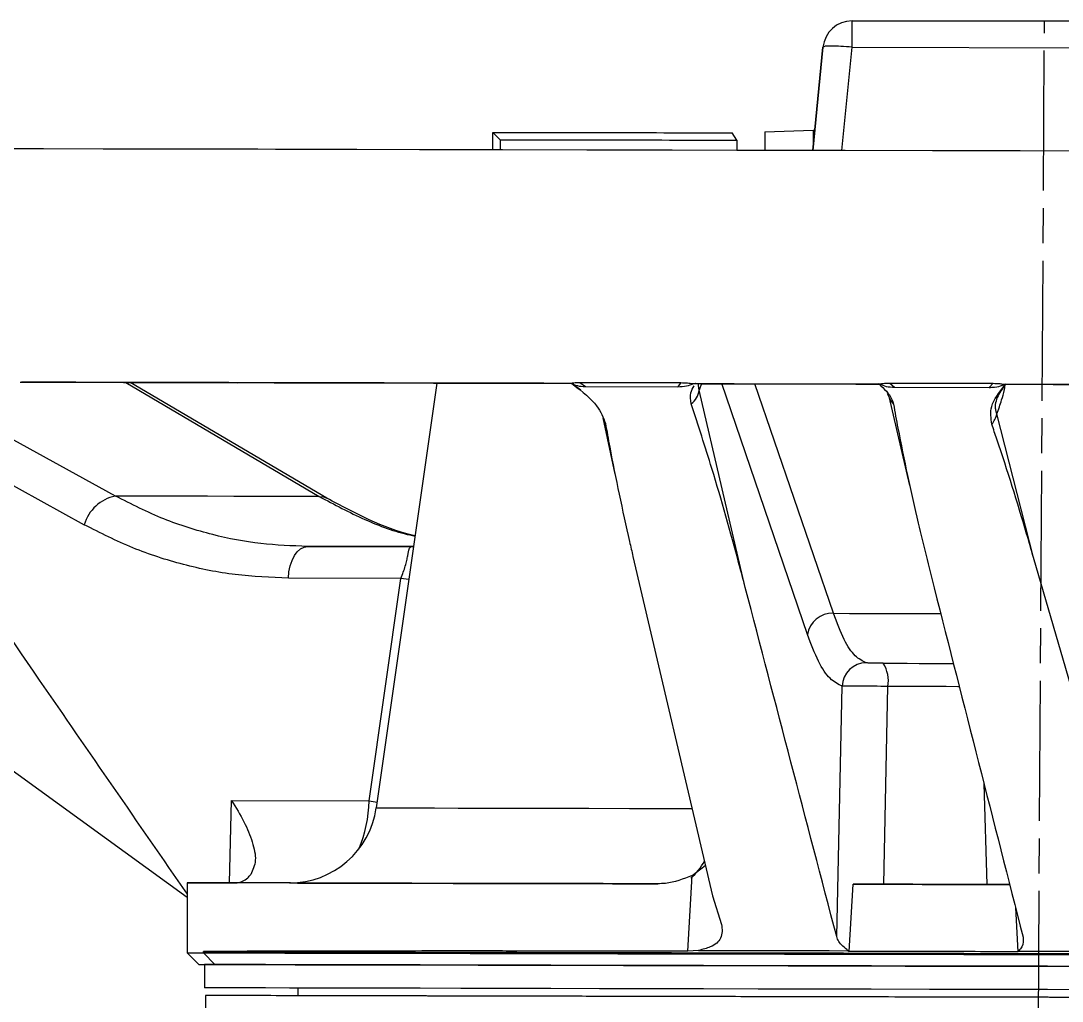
# Model space of a CAD drawing. Header units: millimetres. Extents: x 2404 to 4548, y 1024 to 2541.
# Drawn here: x 3010.2 to 3099.4, y 2327.8 to 2411.8 of the extents above; entities that cross this region are included whole.
import ezdxf

# ---------------------------------------------------------------- set-up
doc = ezdxf.new("R2010")
doc.units = ezdxf.units.MM
doc.linetypes.add('AM_ISO08W050', pattern=[18, 12, -1.5, 3, -1.5])
doc.layers.add('AM_7', color=4, linetype='AM_ISO08W050', lineweight=25)

msp = doc.modelspace()

# ---------------------------------------------------------------- linework, layer by layer
at = {"color": 7, "linetype": 'Continuous', "lineweight": 25}
for p, q in [((3081.417, 2409.495), (3081.422, 2411.756)), ((3114.397, 2411.686), (3081.422, 2411.756)), ((3081.422, 2411.756), (3081.422, 2411.756)), ((3081.422, 2411.756), (3114.397, 2411.686)), ((3078.928, 2409.501), (3078.059, 2400.643)), ((3078.059, 2400.643), (3078.928, 2409.501)), ((3078.928, 2409.501), (3078.928, 2409.501)), ((3080.547, 2400.638), (3081.417, 2409.495)), ((3081.417, 2409.495), (3114.392, 2409.425)), ((3073.945, 2402.247), (3073.942, 2400.654)), ((3073.945, 2402.247), (3078.089, 2402.389)), ((3078.089, 2402.389), (3078.086, 2400.915)), ((3078.089, 2402.389), (3078.23, 2402.389)), ((3050.637, 2400.702), (3050.64, 2402.198)), ((3050.64, 2402.198), (3051.275, 2401.565)), ((3051.275, 2401.565), (3051.273, 2400.701)), ((3071.545, 2401.535), (3071.152, 2402.161)), ((3071.545, 2401.535), (3071.544, 2400.657)), ((3075.474, 2400.65), (3071.544, 2400.659)), ((3018.292, 2371.032), (2997.768, 2382.329)), ((2995.062, 2379.901), (3015.631, 2368.571)), ((3010.357, 2380.788), (3011.019, 2380.787)), ((3019.174, 2380.771), (3035.761, 2370.995)), ((3036.417, 2370.85), (3019.569, 2380.77)), ((3045.841, 2380.713), (3040.647, 2344.319)), ((3057.396, 2380.689), (3057.556, 2380.574)), ((3058.178, 2380.1), (3057.556, 2380.574)), ((3058.096, 2380.771), (3066.736, 2380.752)), ((3058.096, 2380.771), (3058.587, 2380.42)), ((3058.587, 2380.42), (3066.487, 2380.402)), ((3066.736, 2380.752), (3066.487, 2380.402)), ((3068.018, 2380.673), (3067.968, 2380.666)), ((3068.311, 2380.094), (3068.236, 2380.702)), ((3068.525, 2380.672), (3068.311, 2380.094)), ((3072.271, 2363.194), (3068.311, 2380.094)), ((3077.603, 2359.16), (3070.257, 2380.668)), ((3079.816, 2360.988), (3073.083, 2380.662)), ((3083.675, 2380.679), (3083.828, 2380.527)), ((3083.745, 2380.639), (3083.738, 2380.632)), ((3084.651, 2380.714), (3093.509, 2380.695)), ((3084.651, 2380.714), (3085.069, 2380.363)), ((3085.069, 2380.363), (3093.169, 2380.346)), ((3093.509, 2380.695), (3093.169, 2380.346)), ((3094.577, 2380.609), (3094.473, 2380.496)), ((3084.424, 2379.827), (3084.575, 2379.554)), ((3084.575, 2379.553), (3086.35, 2371.927)), ((3060.074, 2377.742), (3061.1, 2372.909)), ((3096.97, 2365.782), (3093.812, 2378.084)), ((3034.764, 2366.717), (3043.619, 2366.698)), ((3043.619, 2366.698), (3041.958, 2366.702)), ((3043.841, 2366.701), (3043.619, 2366.698)), ((3043.619, 2366.698), (3043.84, 2366.698)), ((3062.646, 2365.86), (3069.45, 2336.786)), ((3105.396, 2336.708), (3096.97, 2365.782)), ((3042.75, 2363.984), (3033.12, 2364.005)), ((3040.039, 2344.91), (3042.75, 2363.984)), ((3043.437, 2363.874), (3042.75, 2363.984)), ((3024.442, 2336.625), (2988.153, 2362.956)), ((3080.103, 2333.279), (3080.576, 2354.741)), ((3084.143, 2337.769), (3084.497, 2354.713)), ((3092.726, 2346.373), (3092.962, 2337.751)), ((3028.073, 2337.89), (3028.252, 2344.936)), ((3028.252, 2344.936), (3040.039, 2344.91)), ((3040.039, 2344.91), (3040.716, 2344.809)), ((3067.71, 2338.516), (3068.846, 2339.37)), ((3067.355, 2332.038), (3067.71, 2338.516)), ((3024.445, 2337.897), (3024.432, 2331.897)), ((3033.248, 2337.879), (3028.724, 2337.888)), ((3081.182, 2332.017), (3081.502, 2337.775)), ((3069.45, 2336.786), (3070.242, 2334.332)), ((3095.425, 2335.79), (3095.626, 2331.986)), ((3024.432, 2331.897), (3025.43, 2330.895)), ((3025.851, 2331.894), (3025.851, 2331.998)), ((3026.829, 2330.892), (3025.851, 2331.894)), ((3068.269, 2332.104), (3067.355, 2332.038)), ((3081.087, 2332.076), (3081.182, 2332.017)), ((3095.69, 2332.045), (3095.626, 2331.986)), ((3025.93, 2330.894), (3025.926, 2328.894)), ((3026.024, 2328.235), (3025.699, 2306.867)), ((3033.926, 2328.877), (3033.924, 2328.218))]:
    msp.add_line(p, q, dxfattribs=at)
at = {"color": 7, "linetype": 'Continuous', "lineweight": 25, "flags": 128}
for points in [[(3103.338, 2400.589), (3095.82, 2400.605), (3088.311, 2400.621), (3080.826, 2400.637), (3073.382, 2400.653), (3065.996, 2400.669), (3058.684, 2400.685), (3051.462, 2400.7), (3044.345, 2400.715), (3037.35, 2400.73), (3030.492, 2400.745), (3023.786, 2400.759), (3017.246, 2400.773), (3010.887, 2400.787), (3004.723, 2400.8)], [(3050.637, 2400.704), (3046.072, 2400.713), (3038.981, 2400.728), (3032.025, 2400.743), (3025.221, 2400.758), (3018.583, 2400.772), (3012.126, 2400.786), (3005.865, 2400.799)], [(3019.511, 2380.77), (3022.969, 2380.763), (3028.731, 2380.75)], [(3035.761, 2370.995), (3033.227, 2371), (3030.786, 2371.005), (3028.442, 2371.01), (3026.199, 2371.015), (3024.06, 2371.02), (3022.027, 2371.024), (3020.104, 2371.028), (3018.292, 2371.032)], [(3035.761, 2370.995), (3036.117, 2370.967), (3036.415, 2370.851)], [(3033.12, 2364.005), (3033.168, 2364.543), (3033.274, 2365.056), (3033.432, 2365.525), (3033.637, 2365.934), (3033.882, 2366.268), (3034.158, 2366.515), (3034.456, 2366.666), (3034.764, 2366.717)], [(3079.816, 2360.988), (3081.192, 2360.985), (3082.572, 2360.982), (3083.956, 2360.979), (3085.343, 2360.976), (3086.734, 2360.973), (3088.127, 2360.97), (3088.996, 2360.968)], [(3084.093, 2356.706), (3085.113, 2356.704), (3086.135, 2356.702), (3087.159, 2356.7), (3088.186, 2356.697), (3089.215, 2356.695), (3090.085, 2356.693)], [(3090.594, 2354.7), (3090.486, 2354.7), (3089.483, 2354.702), (3088.481, 2354.704), (3087.482, 2354.706), (3086.484, 2354.708), (3085.49, 2354.711), (3084.497, 2354.713)], [(3040.647, 2344.319), (3040.659, 2344.319), (3040.936, 2344.318), (3041.577, 2344.317), (3042.578, 2344.315), (3043.933, 2344.312), (3045.633, 2344.308), (3047.668, 2344.304), (3050.024, 2344.299), (3052.689, 2344.293), (3055.643, 2344.287), (3058.871, 2344.28), (3062.35, 2344.272), (3066.061, 2344.264), (3067.657, 2344.261)], [(3064.765, 2337.811), (3060.104, 2337.821), (3055.644, 2337.83), (3051.408, 2337.839), (3047.418, 2337.848), (3043.693, 2337.856), (3040.252, 2337.863), (3037.114, 2337.87), (3034.294, 2337.876), (3031.807, 2337.882), (3029.666, 2337.886), (3027.88, 2337.89), (3026.461, 2337.893), (3025.414, 2337.895), (3024.744, 2337.897), (3024.457, 2337.897), (3024.552, 2337.897), (3025.03, 2337.896), (3025.888, 2337.894), (3027.121, 2337.892), (3028.724, 2337.888)], [(3094.923, 2337.746), (3093.576, 2337.749), (3091.834, 2337.753), (3090.096, 2337.757), (3088.363, 2337.76), (3086.636, 2337.764), (3084.917, 2337.768), (3083.205, 2337.771), (3081.502, 2337.775)], [(3084.143, 2337.769), (3085.236, 2337.767), (3086.332, 2337.765), (3087.431, 2337.762), (3088.532, 2337.76), (3089.637, 2337.758), (3090.743, 2337.755), (3091.851, 2337.753), (3092.962, 2337.751)], [(3024.432, 2331.897), (3024.532, 2331.897), (3025, 2331.896), (3025.851, 2331.894)], [(3025.851, 2331.998), (3027.071, 2331.995), (3028.644, 2331.992), (3030.563, 2331.988), (3032.819, 2331.983), (3035.4, 2331.977), (3038.294, 2331.971), (3041.487, 2331.964), (3044.963, 2331.957), (3048.705, 2331.949), (3052.695, 2331.94), (3056.913, 2331.931), (3061.339, 2331.922), (3065.951, 2331.912), (3070.728, 2331.901), (3075.644, 2331.891), (3080.677, 2331.88), (3085.802, 2331.869), (3090.993, 2331.858), (3096.226, 2331.847), (3101.475, 2331.836)], [(3025.851, 2331.894), (3027.071, 2331.892), (3028.644, 2331.888), (3030.563, 2331.884), (3032.819, 2331.879), (3035.4, 2331.874), (3038.294, 2331.868), (3041.487, 2331.861), (3044.963, 2331.853), (3048.705, 2331.845), (3052.694, 2331.837), (3056.913, 2331.828), (3061.339, 2331.818), (3065.951, 2331.808), (3070.727, 2331.798), (3075.644, 2331.788), (3080.677, 2331.777), (3085.801, 2331.766), (3090.993, 2331.755), (3096.226, 2331.744), (3101.475, 2331.732)], [(3068.269, 2332.104), (3069.824, 2332.1), (3071.395, 2332.097), (3072.979, 2332.093), (3074.577, 2332.09), (3076.188, 2332.087), (3077.81, 2332.083), (3079.444, 2332.08), (3081.087, 2332.076)], [(3095.69, 2332.045), (3097.389, 2332.041), (3099.088, 2332.038), (3100.788, 2332.034), (3102.486, 2332.03), (3104.184, 2332.027), (3105.879, 2332.023), (3107.571, 2332.019), (3109.258, 2332.016)], [(3025.43, 2330.895), (3025.528, 2330.895), (3025.991, 2330.894), (3026.829, 2330.892)], [(3103.234, 2330.729), (3098.161, 2330.739), (3093.094, 2330.75), (3088.057, 2330.761), (3083.074, 2330.772), (3078.17, 2330.782), (3073.366, 2330.792), (3068.687, 2330.802), (3064.154, 2330.812), (3059.79, 2330.822), (3055.614, 2330.83), (3051.647, 2330.839), (3047.908, 2330.847), (3044.414, 2330.854), (3041.183, 2330.861), (3038.229, 2330.868), (3035.567, 2330.873), (3033.209, 2330.879), (3031.166, 2330.883), (3029.449, 2330.887), (3028.066, 2330.89), (3027.022, 2330.892), (3026.324, 2330.893), (3025.974, 2330.894), (3025.93, 2330.894)], [(3026.829, 2330.892), (3028.033, 2330.89), (3029.585, 2330.886), (3031.479, 2330.882), (3033.705, 2330.877), (3036.252, 2330.872), (3039.107, 2330.866), (3042.258, 2330.859), (3045.687, 2330.852), (3049.379, 2330.844), (3053.316, 2330.835), (3057.478, 2330.826), (3061.845, 2330.817), (3066.396, 2330.807), (3071.108, 2330.797), (3075.959, 2330.787), (3080.925, 2330.776), (3085.981, 2330.765), (3091.104, 2330.755), (3096.267, 2330.743), (3101.446, 2330.732)], [(3103.23, 2328.729), (3098.157, 2328.739), (3093.09, 2328.75), (3088.053, 2328.761), (3083.07, 2328.772), (3078.165, 2328.782), (3073.362, 2328.792), (3068.683, 2328.802), (3064.15, 2328.812), (3059.785, 2328.822), (3055.61, 2328.83), (3051.643, 2328.839), (3047.904, 2328.847), (3044.41, 2328.854), (3041.179, 2328.861), (3038.225, 2328.868), (3035.562, 2328.873), (3033.204, 2328.879), (3031.162, 2328.883), (3029.445, 2328.887), (3028.061, 2328.89), (3027.018, 2328.892), (3026.319, 2328.893), (3025.969, 2328.894), (3025.926, 2328.894)]]:
    msp.add_lwpolyline(points, dxfattribs=at)
at = {"color": 7, "linetype": 'Continuous', "lineweight": 25}
for centre, radius, start, end in [((3081.416, 2409.256), 2.5, 89.87751, 174.39392), ((3081.416, 2409.256), 2.5, 89.87751, 174.39392), ((3066.51, 2380.373), 1.823, 308.25504, 351.17437), ((3086.031, 2379.997), 1.522, 197.80201, 225.85834), ((3061.52, 2378.092), 1.488, 193.75442, 213.93144), ((3092.074, 2378.352), 1.759, 318.63519, 351.23149), ((3018.96, 2367.64), 3.457, 101.14062, 164.37777), ((3079.723, 2358.847), 2.143, 87.51436, 171.60882), ((3082.641, 2354.68), 2.066, 90.16378, 178.29517), ((3081.64, 2355.171), 2.894, 350.88042, 32.03121), ((3033.222, 2345.379), 7.5, 269.87751, 351.87751), ((3028.893, 2345.152), 11.149, 336.94632, 358.7596), ((3064.487, 2342.047), 4.862, 309.67622, 331.69155)]:
    msp.add_arc(centre, radius, start, end, dxfattribs=at)
for points in [[(3081.417, 2409.495), (3081.093, 2409.523), (3080.444, 2409.579), (3079.625, 2409.604), (3079.048, 2409.582), (3078.968, 2409.528), (3078.928, 2409.501)], [(3041.958, 2366.702), (3040.637, 2366.705), (3037.996, 2366.71), (3035.841, 2366.715), (3034.764, 2366.717)], [(3172.824, 2327.922), (3172.703, 2327.922), (3172.46, 2327.922), (3170.51, 2327.926), (3167.435, 2327.933), (3163.171, 2327.942), (3157.823, 2327.953), (3151.474, 2327.967), (3144.235, 2327.982), (3136.229, 2327.999), (3127.593, 2328.018), (3118.476, 2328.037), (3109.032, 2328.058), (3099.424, 2328.078), (3089.816, 2328.099), (3080.372, 2328.119), (3071.255, 2328.138), (3062.619, 2328.157), (3054.613, 2328.174), (3047.374, 2328.189), (3041.025, 2328.203), (3035.677, 2328.215), (3031.413, 2328.224), (3028.338, 2328.23), (3026.388, 2328.235), (3026.145, 2328.235), (3026.024, 2328.235)], [(3099.424, 2328.078), (3096.566, 2328.084), (3090.85, 2328.096), (3082.423, 2328.114), (3074.287, 2328.132), (3066.58, 2328.148), (3059.436, 2328.164), (3052.976, 2328.178), (3047.311, 2328.19), (3042.538, 2328.2), (3038.733, 2328.208), (3035.989, 2328.214), (3034.249, 2328.218), (3034.032, 2328.218), (3033.924, 2328.218)], [(3164.924, 2327.938), (3164.816, 2327.939), (3164.599, 2327.939), (3162.859, 2327.943), (3160.115, 2327.949), (3156.31, 2327.957), (3151.537, 2327.967), (3145.872, 2327.979), (3139.412, 2327.993), (3132.268, 2328.008), (3124.561, 2328.024), (3116.425, 2328.042), (3107.998, 2328.06), (3102.282, 2328.072), (3099.424, 2328.078)]]:
    msp.add_open_spline(points, degree=3, dxfattribs=at)
for points, knots in [([(3050.64, 2402.198), (3054.007, 2402.192), (3060.755, 2402.181), (3067.681, 2402.168), (3071.152, 2402.161)], [0, 0, 0, 0, 0.498856, 1, 1, 1, 1]), ([(3051.275, 2401.565), (3054.602, 2401.56), (3061.271, 2401.551), (3068.115, 2401.541), (3071.545, 2401.535)], [0, 0, 0, 0, 0.498853, 1, 1, 1, 1]), ([(3010.121, 2380.798), (3013.737, 2380.79), (3021.004, 2380.774), (3032.625, 2380.749), (3044.741, 2380.723), (3053.161, 2380.705), (3057.391, 2380.695)], [0, 0, 0, 0, 0.246273, 0.49503, 0.746273, 1, 1, 1, 1]), ([(3057.396, 2380.689), (3054.193, 2380.696), (3047.775, 2380.709), (3039.039, 2380.728), (3031.119, 2380.745), (3023.987, 2380.76), (3017.001, 2380.776), (3012.506, 2380.785), (3010.259, 2380.79)], [0, 0, 0, 0, 0.192373, 0.385495, 0.538361, 0.691228, 0.845614, 1, 1, 1, 1]), ([(3057.391, 2380.695), (3057.401, 2380.704), (3057.416, 2380.717), (3057.567, 2380.748), (3057.787, 2380.767), (3057.983, 2380.771), (3058.084, 2380.771), (3058.096, 2380.771)], [0, 0, 0, 0, 0.336022, 0.557981, 0.78194, 0.972568, 1, 1, 1, 1]), ([(3057.391, 2380.695), (3057.502, 2380.639), (3057.775, 2380.498), (3058.213, 2380.428), (3058.514, 2380.421), (3058.587, 2380.42)], [0, 0, 0, 0, 0.3392062, 0.838627, 1, 1, 1, 1]), ([(3057.557, 2380.574), (3058.311, 2379.978), (3059.657, 2378.913), (3060.093, 2377.766), (3060.286, 2377.261)], [0, 0, 0, 0, 0.5596946, 1, 1, 1, 1]), ([(3066.487, 2380.402), (3066.74, 2380.413), (3067.219, 2380.434), (3067.659, 2380.596), (3067.867, 2380.673)], [0, 0, 0, 0, 0.527441, 1, 1, 1, 1]), ([(3066.736, 2380.752), (3066.837, 2380.751), (3067.039, 2380.748), (3067.327, 2380.73), (3067.609, 2380.701), (3067.769, 2380.682), (3067.854, 2380.674), (3067.867, 2380.673)], [0, 0, 0, 0, 0.210021, 0.421481, 0.610746, 0.942445, 1, 1, 1, 1]), ([(3067.639, 2378.942), (3067.589, 2379.263), (3067.508, 2379.794), (3067.774, 2380.278), (3067.88, 2380.469)], [0, 0, 0, 0, 0.604785, 1, 1, 1, 1]), ([(3067.867, 2380.673), (3070.503, 2380.667), (3075.774, 2380.656), (3081.105, 2380.645), (3083.769, 2380.639)], [0, 0, 0, 0, 0.500157, 1, 1, 1, 1]), ([(3067.968, 2380.666), (3070.583, 2380.66), (3075.81, 2380.649), (3081.096, 2380.638), (3083.738, 2380.632)], [0, 0, 0, 0, 0.500159, 1, 1, 1, 1]), ([(3083.738, 2380.632), (3084.17, 2380.221), (3084.756, 2379.663), (3084.926, 2379.062), (3084.971, 2378.905)], [0, 0, 0, 0, 0.7373515, 1, 1, 1, 1]), ([(3083.769, 2380.639), (3083.798, 2380.646), (3083.855, 2380.659), (3084.046, 2380.689), (3084.308, 2380.709), (3084.511, 2380.714), (3084.626, 2380.714), (3084.651, 2380.714)], [0, 0, 0, 0, 0.281465, 0.56596, 0.757302, 0.948295, 1, 1, 1, 1]), ([(3083.769, 2380.639), (3083.954, 2380.561), (3084.34, 2380.397), (3084.818, 2380.374), (3085.069, 2380.363)], [0, 0, 0, 0, 0.47736, 1, 1, 1, 1]), ([(3093.169, 2380.346), (3093.326, 2380.351), (3093.72, 2380.364), (3094.184, 2380.47), (3094.444, 2380.587), (3094.51, 2380.616)], [0, 0, 0, 0, 0.332205, 0.830997, 1, 1, 1, 1]), ([(3093.394, 2377.19), (3093.326, 2377.698), (3093.174, 2378.844), (3094.007, 2379.905), (3094.472, 2380.496)], [0, 0, 0, 0, 0.4426348, 1, 1, 1, 1]), ([(3093.509, 2380.695), (3093.61, 2380.694), (3093.813, 2380.691), (3094.081, 2380.672), (3094.325, 2380.644), (3094.444, 2380.625), (3094.502, 2380.617), (3094.51, 2380.616)], [0, 0, 0, 0, 0.209946, 0.421295, 0.61102, 0.947165, 1, 1, 1, 1]), ([(3094.473, 2380.496), (3094.209, 2380.105), (3093.811, 2379.514), (3093.669, 2378.822), (3093.699, 2378.459), (3093.744, 2378.273), (3093.777, 2378.172), (3093.797, 2378.121), (3093.808, 2378.094), (3093.811, 2378.087), (3093.812, 2378.085), (3093.812, 2378.085), (3093.812, 2378.084), (3093.812, 2378.084)], [0, 0, 0, 0, 0.492829, 0.74546, 0.872117, 0.935844, 0.967854, 0.991647, 0.99775, 0.999355, 0.999796, 0.999927, 1, 1, 1, 1]), ([(3093.812, 2378.084), (3093.889, 2378.27), (3094.034, 2378.617), (3094.254, 2379.326), (3094.441, 2379.938), (3094.541, 2380.489), (3094.573, 2380.661)], [0, 0, 0, 0, 0.284441, 0.533029, 0.855092, 1, 1, 1, 1]), ([(3094.51, 2380.616), (3098.922, 2380.607), (3107.705, 2380.588), (3120.763, 2380.56), (3133.572, 2380.533), (3141.871, 2380.516), (3146, 2380.507)], [0, 0, 0, 0, 0.253727, 0.504969, 0.753727, 1, 1, 1, 1]), ([(3145.926, 2380.5), (3142.714, 2380.507), (3136.279, 2380.52), (3127.114, 2380.54), (3118.552, 2380.558), (3110.607, 2380.575), (3102.607, 2380.592), (3097.254, 2380.603), (3094.577, 2380.609)], [0, 0, 0, 0, 0.1923705, 0.3854898, 0.5383578, 0.6912259, 0.8456129, 1, 1, 1, 1]), ([(2995.21, 2379.431), (3000.724, 2371.368), (3010.44, 2357.163), (3020.216, 2343.025), (3024.443, 2336.911)], [0, 0, 0, 0, 0.5675786, 1, 1, 1, 1]), ([(3072.271, 2363.194), (3072.092, 2363.874), (3071.195, 2367.272), (3069.724, 2372.521), (3068.239, 2377.092), (3067.639, 2378.942)], [0, 0, 0, 0, 0.129572, 0.647877, 1, 1, 1, 1]), ([(3084.971, 2378.905), (3085.094, 2378.224), (3085.713, 2374.824), (3086.859, 2369.573), (3087.993, 2365.006), (3088.451, 2363.158)], [0, 0, 0, 0, 0.129518, 0.64762, 1, 1, 1, 1]), ([(3060.286, 2377.261), (3060.407, 2376.586), (3061.016, 2373.214), (3061.826, 2369.412), (3062.548, 2366.285), (3062.646, 2365.86)], [0, 0, 0, 0, 0.177626, 0.88816, 1, 1, 1, 1]), ([(3096.97, 2365.782), (3096.773, 2366.458), (3095.792, 2369.835), (3094.607, 2373.639), (3093.539, 2376.764), (3093.394, 2377.19)], [0, 0, 0, 0, 0.177569, 0.887873, 1, 1, 1, 1]), ([(3034.764, 2366.717), (3033.423, 2366.766), (3030.685, 2366.866), (3026.562, 2367.67), (3022.368, 2368.974), (3019.668, 2370.338), (3018.292, 2371.032)], [0, 0, 0, 0, 0.235421, 0.48057, 0.735435, 1, 1, 1, 1]), ([(3035.761, 2370.995), (3037.054, 2370.312), (3039.593, 2368.971), (3042.368, 2367.924), (3043.825, 2367.638), (3043.971, 2367.609)], [0, 0, 0, 0, 0.483069, 0.948427, 1, 1, 1, 1]), ([(3043.975, 2367.637), (3043.892, 2367.654), (3042.556, 2367.93), (3040.004, 2368.937), (3037.615, 2370.211), (3036.417, 2370.85)], [0, 0, 0, 0, 0.03168, 0.514621, 1, 1, 1, 1]), ([(3033.12, 2364.005), (3031.598, 2364.064), (3028.565, 2364.181), (3024.102, 2365.093), (3019.754, 2366.484), (3017.005, 2367.875), (3015.631, 2368.571)], [0, 0, 0, 0, 0.25148, 0.501279, 0.750753, 1, 1, 1, 1]), ([(3042.75, 2363.984), (3042.825, 2364.162), (3042.971, 2364.51), (3043.144, 2365.043), (3043.266, 2365.525), (3043.381, 2366.079), (3043.468, 2366.582), (3043.568, 2366.659), (3043.619, 2366.698)], [0, 0, 0, 0, 0.125165, 0.244002, 0.362149, 0.483423, 0.737795, 1, 1, 1, 1]), ([(3080.103, 2333.279), (3078.797, 2338.26), (3076.186, 2348.223), (3073.576, 2358.204), (3072.271, 2363.194)], [0, 0, 0, 0, 0.5, 1, 1, 1, 1]), ([(3088.451, 2363.158), (3089.721, 2358.168), (3092.261, 2348.188), (3094.803, 2338.225), (3096.074, 2333.244)], [0, 0, 0, 0, 0.4999999, 1, 1, 1, 1]), ([(3082.635, 2356.746), (3082.318, 2356.902), (3081.67, 2357.22), (3080.718, 2358.614), (3080.121, 2360.185), (3079.816, 2360.988)], [0, 0, 0, 0, 0.318972, 0.652309, 1, 1, 1, 1]), ([(3080.576, 2354.741), (3080.225, 2354.912), (3079.527, 2355.253), (3078.525, 2356.741), (3077.911, 2358.351), (3077.603, 2359.16)], [0, 0, 0, 0, 0.334295, 0.665853, 1, 1, 1, 1]), ([(3084.093, 2356.706), (3083.93, 2356.707), (3083.605, 2356.708), (3083.216, 2356.714), (3082.961, 2356.721), (3082.806, 2356.728), (3082.689, 2356.736), (3082.653, 2356.743), (3082.635, 2356.746)], [0, 0, 0, 0, 0.2492901, 0.4985495, 0.6241649, 0.7490284, 0.8744685, 1, 1, 1, 1]), ([(3084.497, 2354.713), (3084.087, 2354.721), (3083.451, 2354.733), (3082.614, 2354.744), (3081.998, 2354.75), (3081.459, 2354.751), (3080.882, 2354.749), (3080.697, 2354.744), (3080.576, 2354.741)], [0, 0, 0, 0, 0.230953, 0.357668, 0.488798, 0.621577, 0.753026, 1, 1, 1, 1]), ([(3028.252, 2344.936), (3028.624, 2344.326), (3029.368, 2343.109), (3030.076, 2341.38), (3030.432, 2339.761), (3030.069, 2338.985), (3029.887, 2338.597)], [0, 0, 0, 0, 0.250553, 0.500259, 0.750054, 1, 1, 1, 1]), ([(3028.724, 2337.888), (3029.027, 2337.962), (3029.415, 2338.056), (3029.802, 2338.5), (3029.887, 2338.597)], [0, 0, 0, 0, 0.780805, 1, 1, 1, 1]), ([(3067.71, 2338.516), (3066.954, 2338.219), (3065.985, 2337.84), (3064.984, 2337.816), (3064.765, 2337.811)], [0, 0, 0, 0, 0.780789, 1, 1, 1, 1]), ([(3033.287, 2337.879), (3033.263, 2337.879), (3033.15, 2337.879), (3033.796, 2337.877), (3035.275, 2337.874), (3037.682, 2337.869), (3040.896, 2337.862), (3044.876, 2337.854), (3049.5, 2337.844), (3054.673, 2337.833), (3059.753, 2337.822), (3063.276, 2337.814), (3064.766, 2337.811)], [0, 0, 0, 0, 0.029852, 0.141782, 0.254651, 0.368274, 0.48189, 0.59476, 0.706697, 0.815398, 0.921929, 1, 1, 1, 1]), ([(3081.502, 2337.775), (3081.822, 2337.774), (3082.462, 2337.773), (3083.412, 2337.771), (3083.96, 2337.77), (3084.143, 2337.769)], [0, 0, 0, 0, 0.399683, 0.799364, 1, 1, 1, 1]), ([(3092.962, 2337.751), (3093.332, 2337.75), (3094.062, 2337.748), (3094.641, 2337.747), (3094.926, 2337.746)], [0, 0, 0, 0, 0.507598, 1, 1, 1, 1]), ([(3070.242, 2334.332), (3070.284, 2333.925), (3070.361, 2333.171), (3069.506, 2332.399), (3068.623, 2332.188), (3068.269, 2332.104)], [0, 0, 0, 0, 0.413014, 0.764531, 1, 1, 1, 1]), ([(3081.087, 2332.076), (3080.768, 2332.34), (3080.294, 2332.729), (3080.149, 2333.144), (3080.103, 2333.279)], [0, 0, 0, 0, 0.675436, 1, 1, 1, 1]), ([(3096.074, 2333.244), (3096.093, 2332.962), (3096.121, 2332.542), (3095.796, 2332.167), (3095.69, 2332.045)], [0, 0, 0, 0, 0.67309, 1, 1, 1, 1]), ([(3067.355, 2332.038), (3065.498, 2332.041), (3061.783, 2332.045), (3056.479, 2332.049), (3051.416, 2332.051), (3046.703, 2332.052), (3042.409, 2332.05), (3038.512, 2332.046), (3035.011, 2332.041), (3031.448, 2332.032), (3028.099, 2332.018), (3026.604, 2332.005), (3025.851, 2331.998)], [0, 0, 0, 0, 0.089015, 0.17803, 0.26963, 0.361231, 0.450246, 0.539261, 0.630862, 0.722463, 0.860062, 1, 1, 1, 1]), ([(3095.626, 2331.986), (3093.193, 2331.992), (3088.325, 2332.003), (3083.563, 2332.012), (3081.182, 2332.017)], [0, 0, 0, 0, 0.499837, 1, 1, 1, 1])]:
    msp.add_open_spline(points, degree=3, knots=knots, dxfattribs=at)
at = {"layer": 'AM_7'}
msp.add_line((3096.065, 2109.209), (3097.909, 2411.721), dxfattribs=at)

doc.saveas('drawing.dxf')
